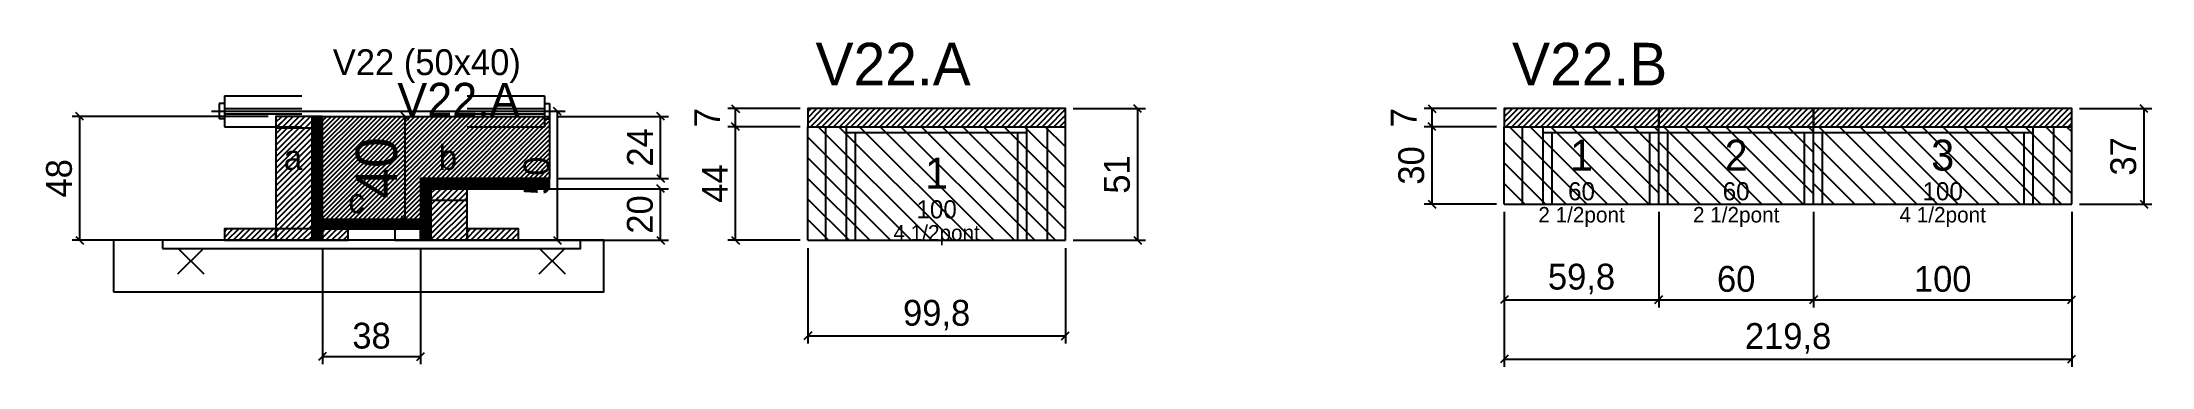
# Model space of a CAD drawing. Extents: x -69 to 749, y -93 to 33.
import ezdxf
from ezdxf.enums import TextEntityAlignment as Align

# ---------------------------------------------------------------- set-up
doc = ezdxf.new("R2010")
doc.units = 0
for name, color, linetype in [('5', 5, 'Continuous'), ('barrote', 126, 'Continuous'), ('CONCRETO', 251, 'Continuous'), ('COTA', 241, 'Continuous'), ('Cota Seção (2x)', 241, 'Continuous'), ('detalhes', 7, 'Continuous'), ('Hachura', 251, 'Continuous'), ('Madeira', 126, 'Continuous'), ('NOMENCLATURA', 7, 'Continuous'), ('Painéis', 200, 'Continuous'), ('presilha', 224, 'Continuous'), ('Reaproveitamento', 30, 'Continuous'), ('SARR_2.2x7', 40, 'Continuous'), ('SARR_3.5x7', 81, 'Continuous'), ('SCO-___-LAJ', 224, 'Continuous'), ('TENSOR', 224, 'Continuous'), ('texto', 7, 'Continuous'), ('Texto Seção', 7, 'Continuous')]:
    doc.layers.add(name, color=color, linetype=linetype)
doc.dimstyles.new('PAINEL', dxfattribs={"dimtxt": 10, "dimasz": 3, "dimexe": 3, "dimexo": 3, "dimgap": 3, "dimtad": 1, "dimblk": 'OBLIQUE', "dimblk1": 'OBLIQUE', "dimcen": 2.5, "dimclrd": 4, "dimclre": 4, "dimclrt": 240, "dimazin": 3, "dimtfac": 1, "dimtmove": 0, "dimatfit": 3})
doc.dimstyles.new('SECAO2X', dxfattribs={"dimtxt": 16, "dimasz": 3, "dimexe": 3, "dimexo": 3, "dimgap": 3, "dimtad": 1, "dimblk": 'OBLIQUE', "dimblk1": 'OBLIQUE', "dimcen": 2.5, "dimclrd": 4, "dimclre": 4, "dimclrt": 240, "dimazin": 3, "dimtfac": 1, "dimtmove": 0, "dimatfit": 3})

# ---------------------------------------------------------------- blocks, each defined once
blk = doc.blocks.new('_OBLIQUE')
at = {"color": 0, "linetype": 'BYBLOCK'}
blk.add_line((-0.5, -0.5), (0.5, 0.5), dxfattribs=at)

msp = doc.modelspace()

# ---------------------------------------------------------------- hatches: boundary and pattern name
at = {"layer": 'COTA'}
h = msp.add_hatch(dxfattribs=at)
h.set_pattern_fill('ANSI31', scale=0.4)
h.paths.add_polyline_path([(40, -36), (40, 4), (128, 4), (128, -20), (78, -20), (78, -36)])
h = msp.add_hatch(dxfattribs=at)
h.set_pattern_fill('ANSI31', scale=0.5)
h.paths.add_polyline_path([(228, 0), (327.8, 0), (327.8, 7), (228, 7)])
h = msp.add_hatch(dxfattribs=at)
h.set_pattern_fill('ANSI31', scale=0.5)
h.paths.add_polyline_path([(497.8, 0), (557.6, 0), (557.6, 7), (497.8, 7)])
h = msp.add_hatch(dxfattribs=at)
h.set_pattern_fill('ANSI31', scale=0.5)
h.paths.add_polyline_path([(557.6, 0), (617.6, 0), (617.6, 7), (557.6, 7)])
h = msp.add_hatch(dxfattribs=at)
h.set_pattern_fill('ANSI31', scale=0.5)
h.paths.add_polyline_path([(617.6, 0), (717.6, 0), (717.6, 7), (617.6, 7)])
at = {"layer": 'Hachura'}
h = msp.add_hatch(dxfattribs=at)
h.set_pattern_fill('ANSI31', scale=0.5)
h.paths.add_polyline_path([(22, -44), (36, -44), (36, 4), (22, 4)])
h = msp.add_hatch(dxfattribs=at)
h.set_pattern_fill('ANSI31', scale=0.5)
h.paths.add_polyline_path([(22, -0.4), (36, -0.4), (36, 4), (22, 4)])
h = msp.add_hatch(dxfattribs=at)
h.set_pattern_fill('SOLID')
h.paths.add_polyline_path([(36, -44), (40, -44), (40, 4), (36, 4)])
h = msp.add_hatch(dxfattribs=at)
h.set_pattern_fill('SOLID')
h.paths.add_polyline_path([(78, -24), (128, -24), (128, -20), (78, -20)])
h = msp.add_hatch(dxfattribs=at)
h.set_pattern_fill('SOLID')
h.paths.add_polyline_path([(78, -44), (82, -44), (82, -24), (78, -24)])
h = msp.add_hatch(dxfattribs=at)
h.set_pattern_fill('ANSI31', scale=0.5)
h.paths.add_polyline_path([(82, -44), (96, -44), (96, -24), (82, -24)])
h = msp.add_hatch(dxfattribs=at)
h.set_pattern_fill('ANSI31', scale=0.5)
h.paths.add_polyline_path([(82, -28.4), (96, -28.4), (96, -24), (82, -24)])
h = msp.add_hatch(dxfattribs=at)
h.set_pattern_fill('ANSI31', scale=0.5)
h.paths.add_polyline_path([(2, -44), (22, -44), (22, -39.6), (2, -39.6)])
h = msp.add_hatch(dxfattribs=at)
h.set_pattern_fill('SOLID')
h.paths.add_polyline_path([(40, -39.6), (78, -39.6), (78, -36), (40, -36)])
h = msp.add_hatch(dxfattribs=at)
h.set_pattern_fill('ANSI31', scale=0.5)
h.paths.add_polyline_path([(40, -44), (50, -44), (50, -39.6), (40, -39.6)])
h = msp.add_hatch(dxfattribs=at)
h.set_pattern_fill('ANSI31', scale=0.5)
h.paths.add_polyline_path([(96, -44), (116, -44), (116, -39.6), (96, -39.6)])

# ---------------------------------------------------------------- linework, layer by layer
for p, q in [((0, 9), (0, 3)), ((2, 9), (0, 9)), ((2, 12), (32, 12)), ((2, 12), (2, 0)), ((96, 12), (126, 12)), ((126, 12), (126, 0)), ((126, 9), (128, 9)), ((128, 9), (128, 3)), ((2, 3), (0, 3)), ((2, 7), (32, 7)), ((2, 5), (32, 5)), ((2, 0), (32, 0)), ((96, 7), (126, 7)), ((96, 5), (126, 5)), ((96, 0), (126, 0)), ((126, 3), (128, 3))]:
    msp.add_line(p, q)
at = {"layer": 'barrote'}
msp.add_lwpolyline([(-41, -64), (149, -64), (149, -44), (-41, -44)], close=True, dxfattribs=at)
at = {"layer": 'CONCRETO'}
msp.add_lwpolyline([(40, -36), (40, 4), (128, 4), (128, -20), (78, -20), (78, -36)], close=True, dxfattribs=at)
at = {"layer": 'Madeira'}
for points in [[(22, -44), (36, -44), (36, 4), (22, 4)], [(22, -0.4), (36, -0.4), (36, 4), (22, 4)], [(82, -44), (96, -44), (96, -24), (82, -24)], [(82, -28.4), (96, -28.4), (96, -24), (82, -24)], [(2, -44), (22, -44), (22, -39.6), (2, -39.6)], [(22, -44), (36, -44), (36, -39.6), (22, -39.6)], [(40, -44), (50, -44), (50, -39.6), (40, -39.6)], [(68, -44), (78, -44), (78, -39.6), (68, -39.6)], [(96, -44), (116, -44), (116, -39.6), (96, -39.6)]]:
    msp.add_lwpolyline(points, close=True, dxfattribs=at)
at = {"layer": 'Painéis'}
for p, q in [((228, 0), (327.8, 0)), ((228, -44), (228, 0)), ((327.8, -44), (327.8, 0)), ((497.8, 0), (557.6, 0)), ((497.8, -30), (497.8, 0)), ((557.6, -30), (557.6, 0)), ((557.6, -30), (557.6, 0)), ((557.6, 0), (617.6, 0)), ((557.6, -30), (557.6, 0)), ((617.6, -30), (617.6, 0)), ((617.6, -30), (617.6, 0)), ((617.6, 0), (717.6, 0)), ((617.6, -30), (617.6, 0)), ((717.6, -30), (717.6, 0)), ((497.8, -30), (557.6, -30)), ((557.6, -30), (617.6, -30)), ((617.6, -30), (717.6, -30)), ((228, -44), (327.8, -44))]:
    msp.add_line(p, q, dxfattribs=at)
for points in [[(36, -44), (40, -44), (40, 4), (36, 4)], [(78, -24), (128, -24), (128, -20), (78, -20)], [(78, -44), (82, -44), (82, -24), (78, -24)], [(40, -39.6), (78, -39.6), (78, -36), (40, -36)]]:
    msp.add_lwpolyline(points, close=True, dxfattribs=at)
at = {"layer": 'presilha'}
for p, q in [((-16, -57), (-6, -47)), ((-16, -47), (-6, -57)), ((124, -57), (134, -47)), ((124, -47), (134, -57))]:
    msp.add_line(p, q, dxfattribs=at)
at = {"layer": 'Reaproveitamento', "color": 30}
for p, q in [((276, -44), (232, 0)), ((284, -44), (240, 0)), ((292, -44), (248, 0)), ((300, -44), (256, 0)), ((308, -44), (264, 0)), ((316, -44), (272, 0)), ((324, -44), (280, 0)), ((327.8, -39.8), (288, 0)), ((327.8, -31.8), (296, 0)), ((327.8, -23.8), (304, 0)), ((327.8, -15.8), (312, 0)), ((327.8, -7.8), (320, 0)), ((529.8, -30), (499.8, 0)), ((537.8, -30), (507.8, 0)), ((545.8, -30), (515.8, 0)), ((553.8, -30), (523.8, 0)), ((557.6, -25.8), (531.8, 0)), ((557.6, -17.8), (539.8, 0)), ((557.6, -9.8), (547.8, 0)), ((557.6, -1.8), (555.8, 0)), ((589.6, -30), (559.6, 0)), ((597.6, -30), (567.6, 0)), ((605.6, -30), (575.6, 0)), ((613.6, -30), (583.6, 0)), ((617.6, -26), (591.6, 0)), ((617.6, -18), (599.6, 0)), ((617.6, -10), (607.6, 0)), ((617.6, -2), (615.6, 0)), ((649.6, -30), (619.6, 0)), ((657.6, -30), (627.6, 0)), ((665.6, -30), (635.6, 0)), ((673.6, -30), (643.6, 0)), ((681.6, -30), (651.6, 0)), ((689.6, -30), (659.6, 0)), ((697.6, -30), (667.6, 0)), ((705.6, -30), (675.6, 0)), ((713.6, -30), (683.6, 0)), ((717.6, -26), (691.6, 0)), ((717.6, -18), (699.6, 0)), ((717.6, -10), (707.6, 0)), ((717.6, -2), (715.6, 0)), ((268, -44), (228, -4)), ((521.8, -30), (497.8, -6)), ((581.6, -30), (557.6, -6)), ((641.6, -30), (617.6, -6)), ((260, -44), (228, -12)), ((513.8, -30), (497.8, -14)), ((573.6, -30), (557.6, -14)), ((633.6, -30), (617.6, -14)), ((252, -44), (228, -20)), ((505.8, -30), (497.8, -22)), ((565.6, -30), (557.6, -22)), ((625.6, -30), (617.6, -22)), ((244, -44), (228, -28)), ((497.8, -30), (497.8, -30)), ((557.6, -30), (557.6, -30)), ((617.6, -30), (617.6, -30)), ((236, -44), (228, -36)), ((228, -44), (228, -44))]:
    msp.add_line(p, q, dxfattribs=at)
at = {"layer": 'SARR_2.2x7'}
for p, q in [((235, -44), (235, 0)), ((320.8, -44), (320.8, 0)), ((504.8, -30), (504.8, 0)), ((710.6, -30), (710.6, 0)), ((243, -2.2), (312.8, -2.2)), ((512.8, -2.2), (557.6, -2.2)), ((557.6, -2.2), (617.6, -2.2)), ((617.6, -2.2), (702.6, -2.2))]:
    msp.add_line(p, q, dxfattribs=at)
at = {"layer": 'SARR_3.5x7'}
for p, q in [((243, -44), (243, 0)), ((312.8, -44), (312.8, 0)), ((512.8, -30), (512.8, 0)), ((557.6, -30), (557.6, 0)), ((557.6, -30), (557.6, 0)), ((617.6, -30), (617.6, 0)), ((617.6, -30), (617.6, 0)), ((702.6, -30), (702.6, 0)), ((246.5, -44), (246.5, -2.2)), ((309.3, -44), (309.3, -2.2)), ((516.3, -30), (516.3, -2.2)), ((554.1, -30), (554.1, -2.2)), ((561.1, -30), (561.1, -2.2)), ((614.1, -30), (614.1, -2.2)), ((621.1, -30), (621.1, -2.2)), ((699.1, -30), (699.1, -2.2)), ((512.8, -30), (516.3, -30)), ((554.1, -30), (557.6, -30)), ((557.6, -30), (561.1, -30)), ((614.1, -30), (617.6, -30)), ((617.6, -30), (621.1, -30)), ((699.1, -30), (702.6, -30)), ((243, -44), (246.5, -44)), ((309.3, -44), (312.8, -44))]:
    msp.add_line(p, q, dxfattribs=at)
at = {"layer": 'SCO-___-LAJ'}
for points in [[(228, 0), (327.8, 0), (327.8, 7), (228, 7)], [(497.8, 0), (557.6, 0), (557.6, 7), (497.8, 7)], [(557.6, 0), (617.6, 0), (617.6, 7), (557.6, 7)], [(617.6, 0), (717.6, 0), (717.6, 7), (617.6, 7)], [(-22, -47.2), (140, -47.2), (140, -44), (-22, -44)]]:
    msp.add_lwpolyline(points, close=True, dxfattribs=at)
at = {"layer": 'TENSOR'}
msp.add_line((-3, 6), (126, 6), dxfattribs=at)

# ---------------------------------------------------------------- texts
at = {"layer": '5'}
for s, height, p in [('1', 12, (527.7, -11)), ('2', 12, (587.6, -11)), ('3', 12, (667.6, -11)), ('1', 12, (277.9, -18)), ('60', 7, (527.7, -25)), ('60', 7, (587.6, -25)), ('100', 7, (667.6, -25)), ('100', 7, (277.9, -32))]:
    msp.add_text(s, height=height, dxfattribs=at).set_placement(p, align=Align.MIDDLE_CENTER)
at = {"layer": 'detalhes'}
for s, p in [('b', (85, -16.7)), ('a', (25, -16.7)), ('c', (50, -33.5))]:
    msp.add_text(s, height=9.6, dxfattribs=at).set_placement(p)
at = {"layer": 'NOMENCLATURA'}
for s, p in [('V22.A', (231, 16)), ('V22.B', (500.8, 16))]:
    msp.add_text(s, height=16.5, dxfattribs=at).set_placement(p)
at = {"layer": 'texto', "char_height": 6, "attachment_point": 5}
for s, insert in [('2 1/2pont', (527.7, -35)), ('2 1/2pont', (587.6, -35)), ('4 1/2pont', (667.6, -35)), ('4 1/2pont', (277.9, -42))]:
    msp.add_mtext(s, dxfattribs=dict(at, insert=insert))
at = {"layer": 'Texto Seção'}
for s, height, p in [('V22 (50x40)', 10, (44, 20)), ('V22.A', 13, (69, 4))]:
    msp.add_text(s, height=height, dxfattribs=at).set_placement(p)

# ---------------------------------------------------------------- dimensions: what is measured, and where the dimension line sits
at = {"layer": 'COTA'}
for base, p1, p2 in [((200, 0), (228, 0), (228, 7)), ((355.8, -44), (327.8, -44), (327.8, 7)), ((469.8, 0), (497.8, 0), (497.8, 7)), ((745.6, -30), (717.6, -30), (717.6, 7)), ((-54, -44), (2, -44), (22, 4)), ((131, -44), (96, -44), (96, 6)), ((171, -20), (128, -20), (128, 4)), ((200, -44), (228, -44), (228, 0)), ((469.8, -30), (497.8, -30), (497.8, 0)), ((171, -44), (96, -44), (96, -24))]:
    msp.add_linear_dim(base=base, p1=p1, p2=p2, angle=90, dimstyle='PAINEL', dxfattribs=at).render()
for base, p1, p2 in [((497.8, -67), (497.8, -30), (557.6, -30)), ((497.8, -90), (497.8, -30), (717.6, -30)), ((557.6, -67), (557.6, -30), (617.6, -30)), ((617.6, -67), (617.6, -30), (717.6, -30)), ((40, -89), (40, -44), (78, -44)), ((228, -81), (228, -44), (327.8, -44))]:
    msp.add_linear_dim(base=base, p1=p1, p2=p2, dimstyle='PAINEL', dxfattribs=at).render()
at = {"layer": 'Cota Seção (2x)'}
msp.add_linear_dim(base=(72, -36), p1=(40, -36), p2=(40, 4), angle=90, dimstyle='SECAO2X', dxfattribs=at).render()

doc.saveas('drawing.dxf')
